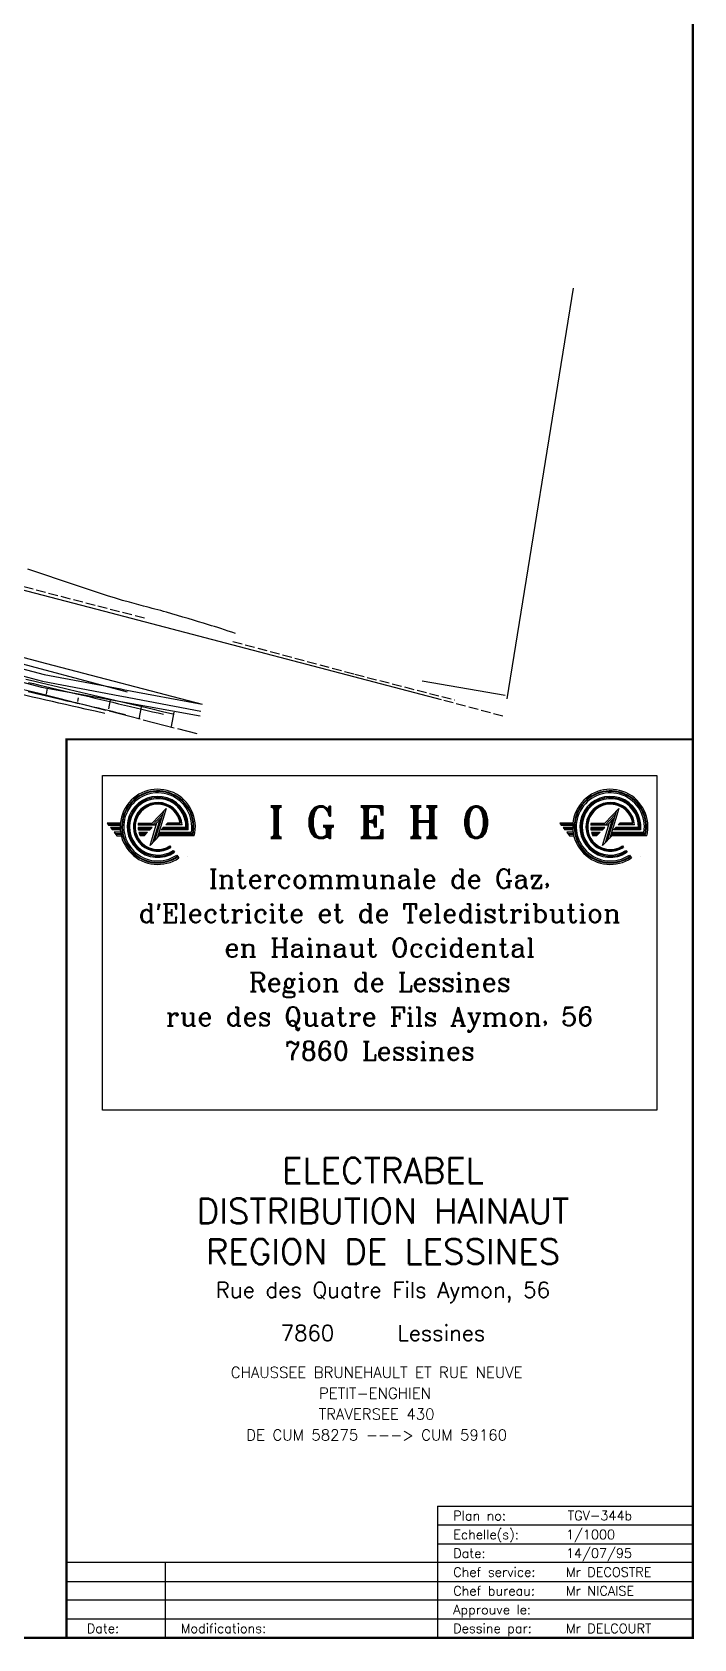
# Model space of a CAD drawing. Header units: millimetres. Extents: x 127045 to 128191, y 151549 to 152340.
# Drawn here: x 127985 to 128191, y 151549 to 152050 of the extents above; entities that cross this region are included whole.
import ezdxf
from ezdxf.enums import TextEntityAlignment as Align

# ---------------------------------------------------------------- set-up
doc = ezdxf.new("R2010")
doc.units = ezdxf.units.MM
doc.header["$MEASUREMENT"] = 0
doc.linetypes.add('TGV_344$0$TYPE1', pattern=[4, 3, -1])
doc.linetypes.add('VOI_344$0$TYPE3', pattern=[11, 10, -1])
doc.layers.get('0').update_dxf_attribs({"color": 252, "linetype": 'CONTINUOUS'})
for name, color, linetype in [('CARTOUCHE', 7, 'CONTINUOUS'), ('TGV_344$0$1', 252, 'CONTINUOUS'), ('TGV_344$0$36', 252, 'CONTINUOUS'), ('TGV_344$0$5', 252, 'CONTINUOUS'), ('VOI_344$0$101', 252, 'CONTINUOUS'), ('VOI_344$0$113', 252, 'CONTINUOUS')]:
    doc.layers.add(name, color=color, linetype=linetype)
doc.styles.add('ROMANC', font='romanc', dxfattribs={"height": 1.5})
doc.styles.add('ROMANS', font='romans')
doc.styles.add('ROMANT', font='ROMANT')

# ---------------------------------------------------------------- blocks, each defined once
blk = doc.blocks.new('CARTOUA0')
at = {"layer": 'CARTOUCHE'}
for p, q in [((961.1, 164.39), (961.1, 268.78)), ((961.1, 268.78), (1133.78, 268.78)), ((1133.78, 268.78), (1133.78, 164.39)), ((1133.78, 164.39), (961.1, 164.39)), ((1065.49, 40.98), (1145, 40.98)), ((1065.49, 40.98), (1065.49, 0)), ((1145, 35.12), (1065.49, 35.12)), ((1065.49, 29.27), (1145, 29.27)), ((1145, 23.41), (949.88, 23.41)), ((980.61, 23.41), (980.61, 0)), ((949.88, 17.56), (1145, 17.56)), ((1145, 11.71), (949.88, 11.71)), ((949.88, 5.85), (1145, 5.85))]:
    blk.add_line(p, q, dxfattribs=at)
at = {"layer": 'CARTOUCHE', "color": 5}
for p, q in [((976.58, 253.87), (980.99, 258.44)), ((976.69, 253.3), (979.83, 256.56)), ((980.14, 257.56), (977.29, 248.33)), ((979.52, 255.55), (977.35, 253.3)), ((980.99, 258.44), (978.14, 249.21)), ((1117.58, 253.87), (1121.99, 258.44)), ((1117.69, 253.3), (1120.83, 256.56)), ((1121.14, 257.56), (1118.29, 248.33)), ((1120.52, 255.55), (1118.35, 253.3)), ((1121.99, 258.44), (1119.14, 249.21)), ((966.69, 253.87), (962.6, 253.87)), ((962.6, 253.87), (963.02, 253.3)), ((963.02, 253.63), (966.62, 253.63)), ((963.02, 253.3), (966.62, 253.3)), ((966.61, 252.54), (963.6, 252.54)), ((963.6, 252.54), (964.17, 251.78)), ((966.62, 252.16), (963.88, 252.16)), ((966.67, 251.78), (964.17, 251.78)), ((966.71, 251.03), (964.74, 251.03)), ((964.74, 251.03), (965.6, 249.89)), ((966.82, 250.53), (965.11, 250.53)), ((976.61, 252.54), (972.21, 252.54)), ((977.35, 253.3), (972.24, 253.3)), ((976.25, 252.16), (972.24, 252.16)), ((972.28, 251.78), (975.88, 251.78)), ((972.32, 253.87), (976.58, 253.87)), ((972.38, 253.62), (976.64, 253.62)), ((972.45, 251.03), (975.15, 251.03)), ((974.67, 250.53), (972.62, 250.53)), ((975.15, 251.03), (974.05, 249.89)), ((976.61, 252.54), (975.88, 251.78)), ((975.92, 246.91), (978.08, 254.06)), ((978.94, 254.95), (976.71, 247.72)), ((989.17, 250.53), (978.55, 250.53)), ((988.78, 250.99), (978.69, 250.99)), ((980.01, 252.51), (979.34, 251.82)), ((987.77, 251.82), (979.34, 251.82)), ((987.45, 252.16), (979.68, 252.16)), ((987.12, 252.51), (980.01, 252.51)), ((981.33, 253.87), (980.81, 253.34)), ((985.9, 253.34), (980.81, 253.34)), ((985.29, 253.87), (981.33, 253.87)), ((985.29, 253.61), (981.33, 253.61)), ((1103.6, 253.87), (1104.02, 253.3)), ((1107.69, 253.87), (1103.6, 253.87)), ((1104.02, 253.63), (1107.62, 253.63)), ((1104.02, 253.3), (1107.62, 253.3)), ((1104.6, 252.54), (1105.17, 251.78)), ((1107.61, 252.54), (1104.6, 252.54)), ((1107.62, 252.16), (1104.88, 252.16)), ((1107.67, 251.78), (1105.17, 251.78)), ((1105.74, 251.03), (1106.6, 249.89)), ((1107.71, 251.03), (1105.74, 251.03)), ((1107.82, 250.53), (1106.11, 250.53)), ((1117.61, 252.54), (1113.21, 252.54)), ((1118.35, 253.3), (1113.24, 253.3)), ((1117.25, 252.16), (1113.24, 252.16)), ((1113.28, 251.78), (1116.88, 251.78)), ((1113.32, 253.87), (1117.58, 253.87)), ((1113.38, 253.62), (1117.64, 253.62)), ((1113.45, 251.03), (1116.15, 251.03)), ((1115.67, 250.53), (1113.62, 250.53)), ((1116.15, 251.03), (1115.05, 249.89)), ((1117.61, 252.54), (1116.88, 251.78)), ((1116.92, 246.91), (1119.08, 254.06)), ((1119.94, 254.95), (1117.71, 247.72)), ((1130.17, 250.53), (1119.55, 250.53)), ((1129.78, 250.99), (1119.69, 250.99)), ((1121.01, 252.51), (1120.34, 251.82)), ((1128.77, 251.82), (1120.34, 251.82)), ((1128.45, 252.16), (1120.68, 252.16)), ((1128.12, 252.51), (1121.01, 252.51)), ((1122.33, 253.87), (1121.81, 253.34)), ((1126.9, 253.34), (1121.81, 253.34)), ((1126.29, 253.87), (1122.33, 253.87)), ((1126.29, 253.61), (1122.33, 253.61)), ((966.86, 250.34), (965.25, 250.34)), ((965.6, 249.89), (966.96, 249.89)), ((974.49, 250.34), (972.7, 250.34)), ((974.05, 249.89), (972.91, 249.89)), ((978.8, 249.89), (975.92, 246.91)), ((989.32, 250.34), (978.49, 250.34)), ((989.68, 249.89), (978.8, 249.89)), ((982.11, 246.77), (982.43, 246.34)), ((983.16, 245.38), (983.58, 244.82)), ((1107.86, 250.34), (1106.25, 250.34)), ((1106.6, 249.89), (1107.96, 249.89)), ((1115.49, 250.34), (1113.7, 250.34)), ((1115.05, 249.89), (1113.91, 249.89)), ((1119.8, 249.89), (1116.92, 246.91)), ((1130.32, 250.34), (1119.49, 250.34)), ((1130.68, 249.89), (1119.8, 249.89)), ((1123.11, 246.77), (1123.43, 246.34)), ((1124.16, 245.38), (1124.58, 244.82)), ((984.24, 243.94), (984.91, 243.05)), ((987.65, 243.59), (987.65, 243.59)), ((1125.24, 243.94), (1125.91, 243.05)), ((1128.65, 243.59), (1128.65, 243.59))]:
    blk.add_line(p, q, dxfattribs=at)
at = {"layer": 'CARTOUCHE', "const_width": 0.68}
for points in [[(0, 790), (1145, 790), (1145, 280)], [(949.88, 0), (0, 0), (0, 790)]]:
    blk.add_lwpolyline(points, dxfattribs=at)
at = {"layer": 'CARTOUCHE', "const_width": 0.683}
blk.add_lwpolyline([(949.88, 0), (949.88, 280), (1145, 280), (1145, 0), (1145, 0)], close=True, dxfattribs=at)
at = {"layer": 'CARTOUCHE', "color": 5}
for centre, radius, start, end in [((978.32, 252.73), 11.71, 345.9278, 304.2358), ((978.32, 252.73), 11.25, 347.7432, 304.1233), ((978.32, 252.73), 11.06, 348.5345, 304.0739), ((978.32, 252.73), 10.61, 350.5519, 303.9471), ((978.32, 252.73), 9.5, 354.459, 303.5903), ((978.32, 252.73), 9.15, 356.431, 303.4606), ((978.32, 252.73), 8.8, 358.5539, 303.3208), ((1119.32, 252.73), 11.71, 345.9278, 304.2358), ((1119.32, 252.73), 11.25, 347.7432, 304.1233), ((1119.32, 252.73), 11.06, 348.5345, 304.0739), ((1119.32, 252.73), 10.61, 350.5519, 303.9471), ((1119.32, 252.73), 9.5, 354.459, 303.5903), ((1119.32, 252.73), 9.15, 356.431, 303.4606), ((1119.32, 252.73), 8.8, 358.5539, 303.3208), ((978.32, 252.73), 7.6, 4.543, 302.7369), ((978.32, 252.73), 7.32, 9.2838, 302.4118), ((978.32, 252.73), 7.06, 9.2838, 302.4118), ((1119.32, 252.73), 7.6, 4.543, 302.7369), ((1119.32, 252.73), 7.32, 9.2838, 302.4118), ((1119.32, 252.73), 7.06, 9.2838, 302.4118), ((978.32, 252.73), 6.11, 181.7265, 188.9353), ((978.32, 252.73), 6.11, 169.2583, 174.8143), ((978.32, 252.73), 6.11, 196.2348, 207.7721), ((1119.32, 252.73), 6.11, 181.7265, 188.9353), ((1119.32, 252.73), 6.11, 169.2583, 174.8143), ((1119.32, 252.73), 6.11, 196.2348, 207.7721)]:
    blk.add_arc(centre, radius, start, end, dxfattribs=at)
at = {"layer": 'CARTOUCHE'}
for s, height, style, p in [('I G E H O', 9.756, 'ROMANT', (1047.44, 249.27)), ('Intercommunale de Gaz,', 5.8536, 'ROMANC', (1047.44, 233.66)), ("d'Electricite et de Teledistribution", 5.8536, 'ROMANC', (1047.44, 222.93)), ('en Hainaut Occidental', 5.8536, 'ROMANC', (1047.44, 212.19)), ('Region de Lessines', 5.8536, 'ROMANC', (1047.44, 201.46)), ('rue des Quatre Fils Aymon, 56', 5.8536, 'ROMANC', (1047.44, 190.73)), ('7860 Lessines', 5.8536, 'ROMANC', (1047.44, 180))]:
    blk.add_text(s, height=height, dxfattribs=dict(at, style=style)).set_placement(p, align=Align.CENTER)
at = {"layer": 'CARTOUCHE', "style": 'ROMANS'}
blk.add_text('ELECTRABEL', height=7.805, dxfattribs=at).set_placement((1048.48, 145.63), align=Align.MIDDLE_CENTER)
for s, height, p in [('DISTRIBUTION HAINAUT', 7.8049, (1048.48, 132.99)), ('REGION DE LESSINES', 7.8049, (1048.48, 120.35)), ('Rue des Quatre Fils Aymon, 56', 4.878, (1048.48, 107.72)), ('7860     Lessines', 4.878, (1048.48, 95.08))]:
    blk.add_text(s, height=height, dxfattribs=at).set_placement(p, align=Align.MIDDLE)
for s, height, p in [('Plan no:', 2.927, (1070.37, 36.59)), ('Echelle(s):', 2.9268, (1070.37, 30.73)), ('Date:', 2.927, (1070.37, 24.88)), ('Chef service:', 2.9268, (1070.37, 19.02)), ('Chef bureau:', 2.9268, (1070.37, 13.17)), ('Approuve le:', 2.9268, (1070.37, 7.32)), ('Date:', 2.927, (956.22, 1.46)), ('Modifications:', 2.9268, (985.49, 1.46)), ('Dessine par:', 2.9268, (1070.37, 1.46))]:
    blk.add_text(s, height=height, dxfattribs=at).set_placement(p)
for tag, p in [('*1', (1046.5, 81)), ('*2', (1046, 74.5)), ('*3', (1046.5, 68)), ('*4', (1046.5, 61.5))]:
    blk.add_attdef(tag, text='', height=3.41, dxfattribs=at).set_placement(p, align=Align.CENTER)
for tag, p in [('NO', (1106.04, 36.62)), ('ECH', (1105.49, 30.73)), ('DAT', (1105.49, 24.88)), ('SER', (1105.49, 19.02)), ('BUR', (1105.49, 13.17)), ('APP', (1106.04, 7.22)), ('DES', (1105.49, 1.46))]:
    blk.add_attdef(tag, p, '', height=2.93, dxfattribs=at)
blk = doc.blocks.new('TGV_344')
at = {"layer": 'TGV_344$0$1'}
for p, q in [((128009.364, 151869.016, 67.782997), (127924.062, 151891.309, 66.459)), ((128112.266, 151842.025, 69.205002), (128009.364, 151869.016, 67.782997)), ((127951.963, 151861.109, 67.051003), (128014.364, 151844.515, 67.969002)), ((127985.189614, 151847.789394, 69.146248), (127982.714678, 151848.364425, 69.094498)), ((127984.790106, 151844.203317, 68.707125), (127983.464, 151844.511, 68.708)), ((127983.590137, 151847.416762, 68.679499), (127985.127316, 151847.065463, 68.695249)), ((127986.11553, 151843.892711, 68.706249), (127984.790106, 151844.203317, 68.707125)), ((127985.127316, 151847.065463, 68.695249), (127986.664, 151846.712, 68.710999)), ((127987.664, 151847.212, 69.197998), (127985.189614, 151847.789394, 69.146248)), ((127986.664, 151846.712, 68.710999), (127990.615961, 151845.795627, 68.677248)), ((127989.414487, 151846.80169, 69.182248), (127987.664, 151847.212, 69.197998)), ((127991.164646, 151846.389989, 69.166498), (127989.414487, 151846.80169, 69.182248)), ((127990.615961, 151845.795627, 68.677248), (127994.566298, 151844.872287, 68.643497)), ((127992.914568, 151845.977279, 69.150748), (127991.164646, 151846.389989, 69.166498)), ((127994.664341, 151845.563938, 69.134998), (127992.914568, 151845.977279, 69.150748)), ((127994.566298, 151844.872287, 68.643497), (127998.515484, 151843.944055, 68.609747)), ((127996.41407, 151845.150418, 69.119248), (127994.664341, 151845.563938, 69.134998)), ((127998.163863, 151844.737169, 69.103498), (127996.41407, 151845.150418, 69.119248)), ((127999.91381, 151844.324569, 69.087749), (127998.163863, 151844.737169, 69.103498)), ((128001.664, 151843.913, 69.071999), (127999.91381, 151844.324569, 69.087749)), ((127987.440441, 151843.579937, 68.705374), (127986.11553, 151843.892711, 68.706249)), ((127988.765016, 151843.265749, 68.704498), (127987.440441, 151843.579937, 68.705374)), ((127990.089457, 151842.951031, 68.703623), (127988.765016, 151843.265749, 68.704498)), ((127991.413984, 151842.636665, 68.702747), (127990.089457, 151842.951031, 68.703623)), ((127992.738773, 151842.323403, 68.701872), (127991.413984, 151842.636665, 68.702747)), ((127994.064, 151842.012, 68.700996), (127992.738773, 151842.323403, 68.701872)), ((127995.676268, 151841.636143, 68.661622), (127994.064, 151842.012, 68.700996)), ((127997.289138, 151841.262879, 68.622248), (127995.676268, 151841.636143, 68.661622)), ((127998.902355, 151840.891129, 68.582874), (127997.289138, 151841.262879, 68.622248)), ((127998.515484, 151843.944055, 68.609747), (128002.464, 151843.013, 68.575996)), ((128000.515671, 151840.519813, 68.5435), (127998.902355, 151840.891129, 68.582874)), ((128002.12879, 151840.147579, 68.504125), (128000.515671, 151840.519813, 68.5435)), ((128003.426521, 151843.50019, 69.064124), (128001.664, 151843.913, 69.071999)), ((128003.74139, 151839.773085, 68.464751), (128002.12879, 151840.147579, 68.504125)), ((128002.464, 151843.013, 68.575996), (128004.302194, 151842.578014, 68.551247)), ((128005.189429, 151843.089034, 69.05625), (128003.426521, 151843.50019, 69.064124)), ((128005.353215, 151839.395251, 68.425376), (128003.74139, 151839.773085, 68.464751)), ((128004.302194, 151842.578014, 68.551247), (128006.139962, 151842.141237, 68.526497)), ((128006.952556, 151842.678818, 69.048375), (128005.189429, 151843.089034, 69.05625)), ((128006.964, 151839.013, 68.386002), (128005.353215, 151839.395251, 68.425376)), ((128006.139962, 151842.141237, 68.526497), (128007.977428, 151841.703192, 68.501747)), ((128008.715734, 151842.268829, 69.040501), (128006.952556, 151842.678818, 69.048375)), ((128008.340378, 151838.68075, 68.381626), (128006.964, 151839.013, 68.386002)), ((128007.977428, 151841.703192, 68.501747), (128009.814716, 151841.264399, 68.476997)), ((128010.478764, 151841.858173, 69.032626), (128008.715734, 151842.268829, 69.040501)), ((128009.814716, 151841.264399, 68.476997), (128011.651975, 151840.825495, 68.452248)), ((128012.241431, 151841.445958, 69.024752), (128010.478764, 151841.858173, 69.032626)), ((128011.651975, 151840.825495, 68.452248), (128013.48936, 151840.387112, 68.427498)), ((128014.003567, 151841.031471, 69.016877), (128012.241431, 151841.445958, 69.024752)), ((128013.48936, 151840.387112, 68.427498), (128015.326994, 151839.949774, 68.402748)), ((128015.765, 151840.614, 69.009003), (128014.003567, 151841.031471, 69.016877)), ((128015.326994, 151839.949774, 68.402748), (128017.165, 151839.514, 68.377998)), ((128018.967069, 151839.848056, 68.977753), (128015.765, 151840.614, 69.009003)), ((128017.165, 151839.514, 68.377998), (128018.865001, 151839.114324, 68.377998)), ((128018.865001, 151839.114324, 68.377998), (128020.56593, 151838.718612, 68.377998)), ((128022.167521, 151839.075391, 68.946503), (128018.967069, 151839.848056, 68.977753)), ((128025.36671, 151838.297532, 68.915253), (128022.167521, 151839.075391, 68.946503)), ((128009.715372, 151838.342834, 68.377251), (128008.340378, 151838.68075, 68.381626)), ((128011.089446, 151838.001231, 68.372875), (128009.715372, 151838.342834, 68.377251)), ((128012.463082, 151837.657916, 68.3685), (128011.089446, 151838.001231, 68.372875)), ((128013.836917, 151837.315294, 68.364124), (128012.463082, 151837.657916, 68.3685)), ((128020.56593, 151838.718612, 68.377998), (128022.267331, 151838.324958, 68.377998)), ((128022.267331, 151838.324958, 68.377998), (128023.968762, 151837.931456, 68.377998)), ((128023.968762, 151837.931456, 68.377998), (128025.669771, 151837.535886, 68.377998)), ((128028.565, 151837.516, 68.884003), (128025.36671, 151838.297532, 68.915253))]:
    blk.add_line(p, q, dxfattribs=at)
at = {"layer": 'TGV_344$0$36'}
for p, q in [((128153.263, 151970.341, 72.240997), (128132.566, 151842.327, 70.989998)), ((127985.541269, 151882.019511, 69.343249), (127983.37, 151882.736, 69.376999)), ((127987.709027, 151881.292494, 69.309499), (127985.541269, 151882.019511, 69.343249)), ((127989.874254, 151880.558034, 69.275749), (127987.709027, 151881.292494, 69.309499)), ((127992.037973, 151879.819202, 69.242), (127989.874254, 151880.558034, 69.275749)), ((127994.201425, 151879.079664, 69.208251), (127992.037973, 151879.819202, 69.242)), ((127996.365898, 151878.343071, 69.174501), (127994.201425, 151879.079664, 69.208251)), ((127998.532424, 151877.61249, 69.140752), (127996.365898, 151878.343071, 69.174501)), ((128000.702, 151876.891, 69.107002), (127998.532424, 151877.61249, 69.140752)), ((128003.200391, 151876.064224, 69.057757), (128000.702, 151876.891, 69.107002)), ((128005.699687, 151875.23932, 69.008508), (128003.200391, 151876.064224, 69.057757)), ((128008.205004, 151874.432219, 68.959257), (128005.699687, 151875.23932, 69.008508)), ((128010.721, 151873.659, 68.910004), (128008.205004, 151874.432219, 68.959257)), ((128012.894303, 151873.031722, 68.849249), (128010.721, 151873.659, 68.910004)), ((128015.076558, 151872.436026, 68.788494), (128012.894303, 151873.031722, 68.849249)), ((128017.261926, 151871.852599, 68.727743), (128015.076558, 151872.436026, 68.788494)), ((128019.445, 151871.262, 68.667), (128017.261926, 151871.852599, 68.727743)), ((128020.331991, 151871.019569, 68.652375), (128019.445, 151871.262, 68.667)), ((128021.219349, 151870.778485, 68.637751), (128020.331991, 151871.019569, 68.652375)), ((128022.106886, 151870.538064, 68.623126), (128021.219349, 151870.778485, 68.637751)), ((128022.994416, 151870.297621, 68.608502), (128022.106886, 151870.538064, 68.623126)), ((128023.881722, 151870.056285, 68.593877), (128022.994416, 151870.297621, 68.608502)), ((128024.76855, 151869.813191, 68.579253), (128023.881722, 151870.056285, 68.593877)), ((128025.65471, 151869.567656, 68.564628), (128024.76855, 151869.813191, 68.579253)), ((128026.54, 151869.319, 68.550003), (128025.65471, 151869.567656, 68.564628)), ((128028.252097, 151868.8295, 68.541002), (128026.54, 151869.319, 68.550003)), ((128029.961804, 151868.331733, 68.532001), (128028.252097, 151868.8295, 68.541002)), ((128031.66985, 151867.828352, 68.523001), (128029.961804, 151868.331733, 68.532001)), ((128033.377, 151867.322, 68.514), (128031.66985, 151867.828352, 68.523001)), ((128034.94888, 151866.852653, 68.5525), (128033.377, 151867.322, 68.514)), ((128036.519607, 151866.379463, 68.591), (128034.94888, 151866.852653, 68.5525)), ((128038.08928, 151865.902792, 68.629499), (128036.519607, 151866.379463, 68.591)), ((128039.658, 151865.423, 68.667999), (128038.08928, 151865.902792, 68.629499)), ((128040.618608, 151865.128747, 68.641), (128039.658, 151865.423, 68.667999)), ((128041.579088, 151864.833947, 68.614), (128040.618608, 151865.128747, 68.641)), ((128042.53829, 151864.534919, 68.586999), (128041.579088, 151864.833947, 68.614)), ((128043.495, 151864.228, 68.559998), (128042.53829, 151864.534919, 68.586999)), ((128044.63839, 151863.850735, 68.638499), (128043.495, 151864.228, 68.559998)), ((128045.77922, 151863.465802, 68.716999), (128044.63839, 151863.850735, 68.638499)), ((128046.917441, 151863.073218, 68.795499), (128045.77922, 151863.465802, 68.716999)), ((128048.053, 151862.673, 68.874001), (128046.917441, 151863.073218, 68.795499)), ((127984.859, 151842.904, 68.07), (127980.274222, 151843.984729, 68.173501)), ((127986.910579, 151842.427571, 68.07675), (127984.859, 151842.904, 68.07)), ((127988.963297, 151841.956086, 68.0835), (127986.910579, 151842.427571, 68.07675)), ((127991.016866, 151841.488334, 68.09025), (127988.963297, 151841.956086, 68.0835)), ((127993.071004, 151841.023106, 68.097), (127991.016866, 151841.488334, 68.09025)), ((127995.125378, 151840.558993, 68.10375), (127993.071004, 151841.023106, 68.097)), ((127997.179686, 151840.094579, 68.1105), (127995.125378, 151840.558993, 68.10375)), ((127999.233653, 151839.628652, 68.11725), (127997.179686, 151840.094579, 68.1105)), ((128001.287, 151839.16, 68.124001), (127999.233653, 151839.628652, 68.11725)), ((128004.335809, 151838.466929, 68.059003), (128001.287, 151839.16, 68.124001)), ((128007.385685, 151837.777896, 67.994002), (128004.335809, 151838.466929, 68.059003))]:
    blk.add_line(p, q, dxfattribs=at)
at = {"layer": 'TGV_344$0$36', "linetype": 'Continuous'}
blk.add_line((128106.197, 151847.953, 70.268997), (128132.097, 151843.496, 70.781998), dxfattribs=at)
at = {"layer": 'TGV_344$0$5', "linetype": 'TGV_344$0$TYPE1'}
for p, q in [((127947.263, 151886.411, 66.794998), (128005.164, 151871.316, 67.739998)), ((128005.164, 151871.316, 67.739998), (128020.464, 151867.417, 68.072998)), ((128047.264, 151860.22, 68.343002), (128085.265, 151850.023, 68.917999)), ((128085.265, 151850.023, 68.917999), (128116.366, 151842.026, 69.306)), ((128131.366, 151836.927, 69.474998), (128112.266, 151842.025, 69.205002))]:
    blk.add_line(p, q, dxfattribs=at)
blk = doc.blocks.new('VOI_344')
at = {"layer": 'VOI_344$0$101'}
for p, q in [((127964.87, 151859.74), (127989.24, 151853.34)), ((127963.43, 151854.27), (127988, 151847.83)), ((127963.98, 151856.35), (127988.47, 151849.93)), ((127962.96, 151852.48), (127987.59, 151846.02)), ((127988.47, 151849.93), (128012.39, 151845.41)), ((127988, 151847.83), (128012, 151843.29)), ((128012.39, 151845.41), (128013.1, 151845.27)), ((128013.1, 151845.27), (128037.73, 151840.62)), ((128012, 151843.29), (128012.7, 151843.16)), ((128012.7, 151843.16), (128037.33, 151838.51))]:
    blk.add_line(p, q, dxfattribs=at)
at = {"layer": 'VOI_344$0$101', "linetype": 'Continuous'}
for p, q in [((127989.24, 151853.34), (128037.73, 151840.62)), ((127987.59, 151846.02), (128037.05, 151837.04))]:
    blk.add_line(p, q, dxfattribs=at)
at = {"layer": 'VOI_344$0$113', "linetype": 'VOI_344$0$TYPE3'}
for p, q in [((127913.35, 151861.11), (127987.37, 151844.03)), ((127987.37, 151844.03), (128036.02, 151831.54)), ((127989.17, 151843.74), (127989.53, 151845.7)), ((127998.92, 151841.5), (127999.12, 151842.62)), ((128008.66, 151839.26), (128009.16, 151842.02)), ((128018.1, 151836.04), (128018.89, 151840.37)), ((128028.14, 151833.71), (128028.95, 151838.14))]:
    blk.add_line(p, q, dxfattribs=at)
blk = doc.blocks.new('FR-344-A')
for name in ['TGV_344', 'VOI_344']:
    blk.add_blockref(name, (0, 0))

msp = doc.modelspace()

# ---------------------------------------------------------------- block references
msp.add_blockref('FR-344-A', (0, 0))
at = {"layer": 'CARTOUCHE', "color": 7}
msp.add_blockref('CARTOUA0', (127045.538, 151549.704), dxfattribs=at).add_auto_attribs({'DAT': '14/07/95', 'ECH': '1/1000', 'BUR': 'Mr NICAISE', 'SER': 'Mr DECOSTRE', 'DES': 'Mr DELCOURT', 'NO': 'TGV-344b', '*1': 'CHAUSSEE BRUNEHAULT ET RUE NEUVE', '*2': 'PETIT-ENGHIEN', '*3': 'TRAVERSEE 430', '*4': 'DE CUM 58275 ---> CUM 59160'})

doc.saveas('drawing.dxf')
